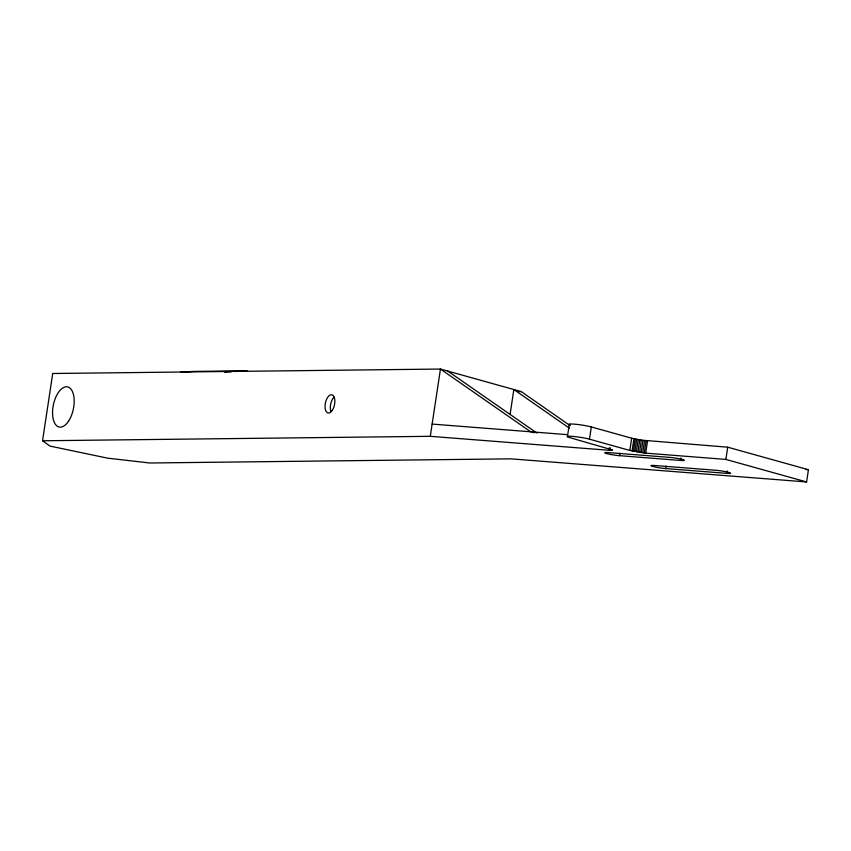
<?xml version="1.0" encoding="UTF-8"?>
<svg xmlns="http://www.w3.org/2000/svg" width="851" height="851" viewBox="0 0 851 851"><rect width="100%" height="100%" fill="white"/><g stroke="black" fill="none" stroke-linecap="round" stroke-linejoin="round"><path stroke-width="1.28" d="M570.064 424.904A12.425 1.17 8.6 0 1 575.489 424.245A12.425 1.17 8.6 0 1 591.328 426.947L631.697 438.212L641.377 440.137L727.711 447.19L808.45 469.72L806.599 481.953L511.015 458.849L149.787 462.997L107.662 458.168L49.986 446.084L42.55 440.765L52.719 373.504L440.456 369.047L521.195 391.577L570.096 425.596M42.55 440.765L430.276 436.318L440.456 369.047L530.662 431.787M510.089 414.426L513.855 389.535L569.276 428.085M567.426 436.712L569.319 424.181M806.599 481.953L725.86 459.423L645.696 453.136L629.846 450.445L589.477 439.18L591.328 426.947M430.276 436.318L608.848 450.264L609.22 447.817M608.848 450.264L609.933 450.307L610.295 447.86M619.549 455.679L680.63 460.455A9.318 0.872 8.6 0 0 682.513 459.497A9.318 0.872 8.6 0 0 669.62 457.381L608.539 452.604A9.318 0.872 8.6 0 0 606.646 453.572A9.318 0.872 8.6 0 0 619.549 455.679L619.911 453.232M629.846 450.445L631.697 438.212M632.08 450.998L633.931 438.765M633.41 451.285L635.261 439.052M634.835 451.573L636.686 439.339M636.357 451.849L638.197 439.616M637.92 452.115L639.771 439.882M639.527 452.37L641.377 440.137M641.133 452.604L642.984 440.371M642.707 452.806L644.558 440.573M644.239 452.987L646.09 440.765M645.696 453.136L647.537 440.914M665.79 468.582L726.871 473.358A9.318 0.872 8.6 0 0 728.754 472.401A9.318 0.872 8.6 0 0 715.861 470.284L654.781 465.508A9.318 0.872 8.6 0 0 652.887 466.476A9.318 0.872 8.6 0 0 665.79 468.582L666.152 466.135M680.63 460.455L681.002 458.008M725.86 459.423L727.711 447.19M726.871 473.358L727.243 470.911M180.529 372.291L193.666 371.408L247.056 370.77L236.546 371.483M224.728 372.281L231.291 371.834M518.536 391.609L521.195 391.577M609.933 450.307L612.571 449.988L569.776 437.637A12.425 1.17 8.6 0 1 572.287 436.361A12.425 1.17 8.6 0 1 589.477 439.18M432.127 424.085L567.436 434.659M805.801 469.518L808.45 469.72M531.886 432.127L534.332 432.808M447.796 371.1L536.907 433.085M330.901 411.512A9.318 4.638 -78.3 0 1 334.06 397.066M68.559 421.139A20.498 10.201 -78.3 0 0 69.005 387.428A20.498 10.201 -78.3 0 0 52.549 412.288A20.498 10.201 -78.3 0 0 68.559 421.139M332.305 410.342A9.318 4.638 -78.3 0 0 332.507 395.013A9.318 4.638 -78.3 0 0 325.029 406.321A9.318 4.638 -78.3 0 0 332.305 410.342"/></g></svg>
